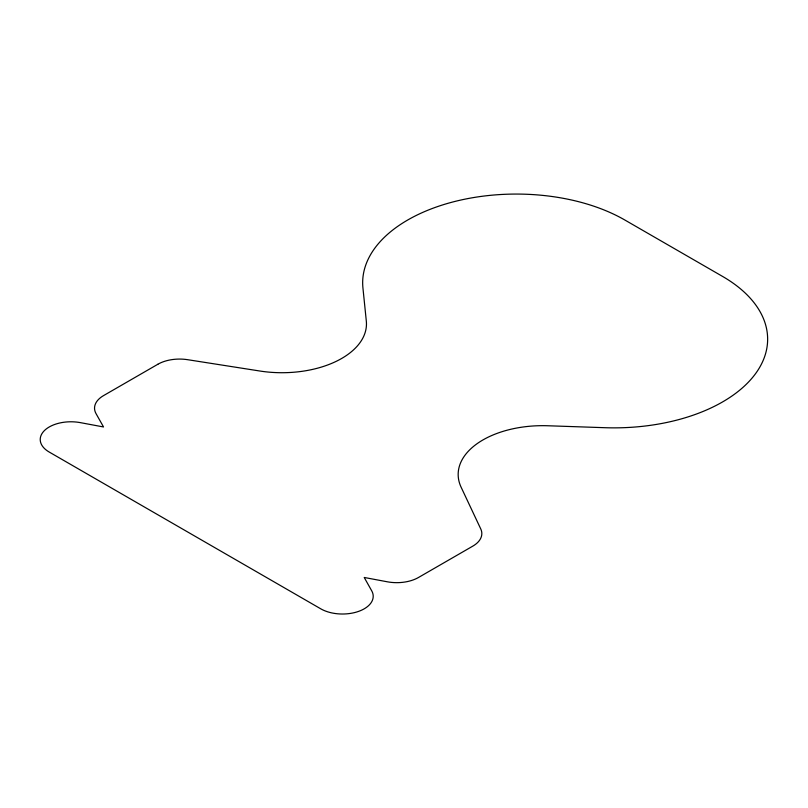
<?xml version="1.0" encoding="UTF-8"?>
<svg xmlns="http://www.w3.org/2000/svg" width="808" height="808" viewBox="0 0 808 808"><rect width="100%" height="100%" fill="white"/><g stroke="black" fill="none" stroke-linecap="round" stroke-linejoin="round"><path stroke-width="1.21" d="M157.843 364.267L103.535 395.617A30.724 17.736 0 0 0 96.041 413.635L103.535 426.967L80.436 422.645A30.724 17.736 0 0 0 44.753 430.25A30.724 17.736 0 0 0 49.227 452.056L320.766 608.828A30.724 17.736 0 0 0 358.54 611.404A30.724 17.736 0 0 0 371.71 590.81L364.216 577.467L387.315 581.8A30.724 17.736 0 0 0 418.524 577.467L472.832 546.117A30.724 17.736 0 0 0 480.75 528.927L461.126 487.234A84.487 48.773 0 0 1 547.632 425.755L604.98 427.705A153.601 88.678 0 0 0 754.147 375.518A153.601 88.678 0 0 0 722.645 276.467L624.887 220.039A153.601 88.678 0 0 0 453.339 201.849A153.601 88.678 0 0 0 362.933 287.961L366.317 321.079A84.487 48.773 0 0 1 259.833 371.013L187.628 359.691A30.724 17.736 0 0 0 157.843 364.267"/></g></svg>
